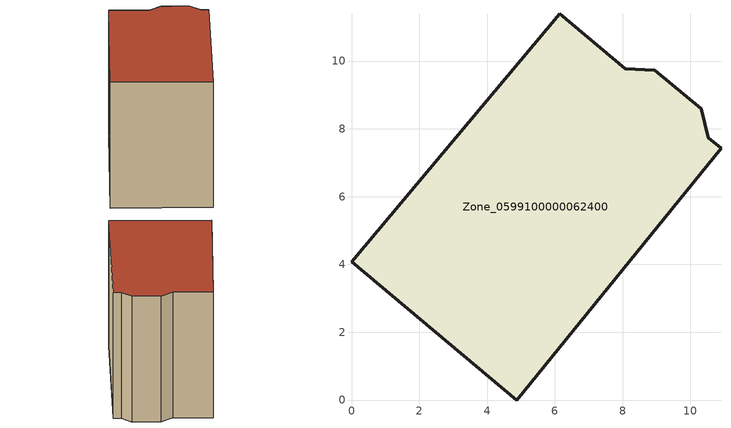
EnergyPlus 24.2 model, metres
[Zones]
Zone_0599100000062400
 floor ground (C_G): 8.07,9.78 8.94,9.73 10.32,8.59 10.52,7.74 10.9,7.42 4.88,0 0,4.08 6.14,11.39 z0
 wall outside (C_F): 8.94,9.73 8.07,9.78 6.14,11.39 0,4.08 4.88,0 10.9,7.42 10.52,7.74 10.32,8.59 8.94,9.73 z0:8.78
 roof outside (C_R): 8.07,9.78 6.14,11.39 0,4.08 4.88,0 10.9,7.42 10.52,7.74 10.32,8.59 8.94,9.73 z8.78
[BUILDING]
Pand.0599100000062400: North Axis=0; Terrain=City; Loads Convergence Tolerance Value=0.04; Temperature Convergence Tolerance Value=0.4; Solar Distribution=FullExterior; Maximum Number of Warmup Days=25; Minimum Number of Warmup Days=1
[Site:Location]
Rotterdam.The.Hague.AP_ZH_NLD Design_Conditions: Latitude=51.96; Longitude=4.45; Time Zone=1; Elevation=-4.5
[SITE:GROUNDTEMPERATURE:BUILDINGSURFACE]
18, 18, 18, 18, 18, 18, 18, 18, 18, 18, 18, 18
[MATERIAL] Thermal Absorptance=0.9; Solar Absorptance=0.7; Visible Absorptance=0.7
Name | Roughness | Thickness | Conductivity | Density | Specific Heat
G.TI.1946 | MediumSmooth | 0.15 | 1 | 540 | 1210
F.TI.1946 | Rough | 0.3 | 0.857143 | 1920 | 840
R.TI.1946 | MediumRough | 0.2 | 0.1 | 1500 | 1000
[CONSTRUCTION]
C_G: G.TI.1946
C_F: F.TI.1946
C_R: R.TI.1946
[ZONE]
Zone_0599100000062400: Type=1; Multiplier=1; Ceiling Height=Autocalculate; Volume=Autocalculate; Floor Area=autocalculate; Part of Total Floor Area=Yes
[ZONEINFILTRATION:DESIGNFLOWRATE]
Infil_Zone_0599100000062400: Zone or ZoneList or Space or SpaceList=Zone_0599100000062400; Schedule=AlwaysOn; Design Flow Rate Calculation Method=Flow/Area; Flow Rate per Floor Area=0.003; Constant Term Coefficient=1; Temperature Term Coefficient=0; Velocity Term Coefficient=0; Velocity Squared Term Coefficient=0
[HVACTEMPLATE:ZONE:IDEALLOADSAIRSYSTEM]
Zone_0599100000062400: Maximum Heating Supply Air Temperature=50; Minimum Cooling Supply Air Temperature=13; Maximum Heating Supply Air Humidity Ratio=0.0156; Minimum Cooling Supply Air Humidity Ratio=0.0077; Heating Limit=NoLimit; Cooling Limit=NoLimit; Dehumidification Control Type=ConstantSensibleHeatRatio; Cooling Sensible Heat Ratio=0.7; Dehumidification Setpoint=60; Humidification Control Type=None; Humidification Setpoint=30; Outdoor Air Method=None; Outdoor Air Flow Rate per Person=0.00944; Outdoor Air Flow Rate per Zone Floor Area=0; Outdoor Air Flow Rate per Zone=0; Demand Controlled Ventilation Type=None; Outdoor Air Economizer Type=NoEconomizer; Heat Recovery Type=None; Sensible Heat Recovery Effectiveness=0.7; Latent Heat Recovery Effectiveness=0.65
[ZONECONTROL:THERMOSTAT]
ThermostatControl_Zone_0599100000062400: Zone or ZoneList=Zone_0599100000062400; Control Type Schedule=DualSetpointControlType; Control 1=Thermostat_Zone_0599100000062400; Temperature Difference Between Cutout And Setpoint=0
[THERMOSTATSETPOINT:DUALSETPOINT]
Thermostat_Zone_0599100000062400: Heating Setpoint Temperature Schedule=HeatingSetpoint_Zone_0599100000062400; Cooling Setpoint Temperature Schedule=CoolingSetpoint_Zone_0599100000062400
[SCHEDULE:COMPACT]
HeatingSetpoint_Zone_0599100000062400: Through: 12/31, For: AllDays, Until: 24:00, 21
CoolingSetpoint_Zone_0599100000062400: Through: 12/31, For: AllDays, Until: 24:00, 24
DualSetpointControlType: Through: 12/31, For: AllDays, Until: 24:00, 4
AlwaysOn: Through: 12/31, For: AllDays, Until: 24:00, 1
